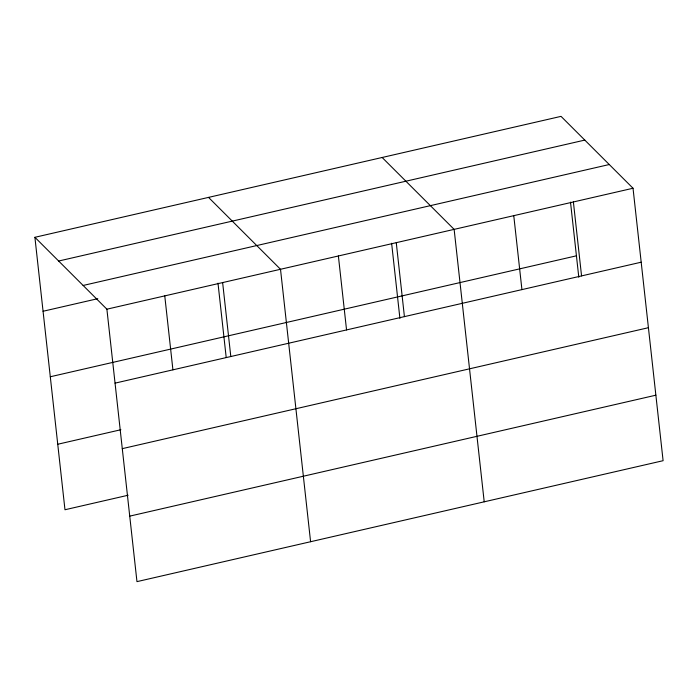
<?xml version="1.0" encoding="UTF-8"?>
<svg xmlns="http://www.w3.org/2000/svg" width="698" height="698" viewBox="0 0 698 698"><rect width="100%" height="100%" fill="white"/><g stroke="black" fill="none" stroke-linecap="round" stroke-linejoin="round"><path stroke-width="1.05" d="M34.9 237.303L561.035 116.365L633.025 188.251L663.1 460.697L136.965 581.635L106.89 309.188L34.9 237.303L64.975 509.749L128.118 495.24M58.658 261.026L584.793 140.089M83.132 285.465L609.267 164.527M43.067 311.256L97.781 298.683M106.89 309.188L633.025 188.251M50.3 376.763L576.435 255.817M115.048 383.141L641.183 262.204M57.751 444.251L120.885 429.732M122.281 448.648L648.416 327.702M129.732 516.136L655.867 395.19M382.146 157.486L454.136 229.372L484.211 501.818M208.528 197.394L280.509 269.28L310.593 541.727M573.39 201.958L581.556 275.911M570.502 202.132L578.799 277.246M513.763 215.665L521.93 289.618M396.263 242.677L404.421 316.63M391.622 243.253L399.91 318.367M338.382 255.974L346.548 329.927M222.636 282.585L230.802 356.538M217.994 283.161L226.169 357.202M164.763 295.891L172.921 369.844"/></g></svg>
